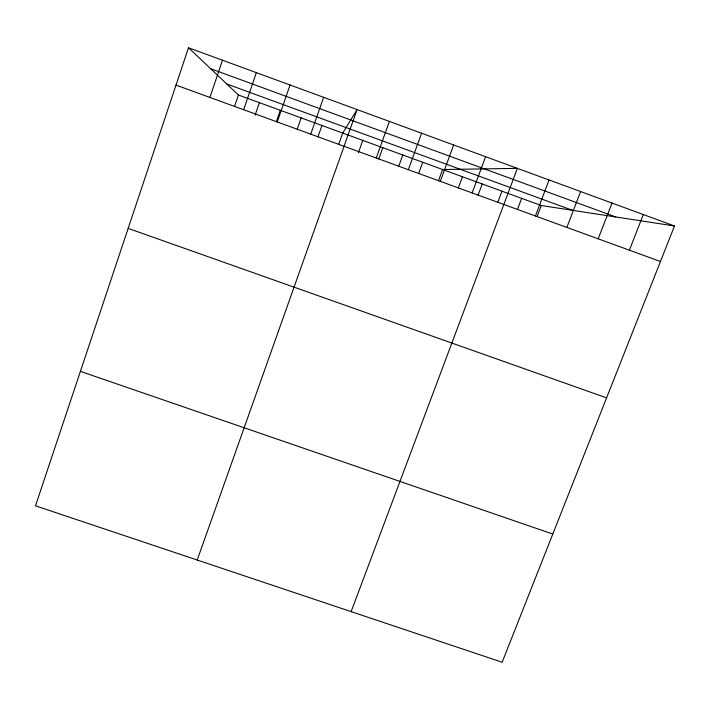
<?xml version="1.0" encoding="UTF-8"?>
<svg xmlns="http://www.w3.org/2000/svg" width="710" height="710" viewBox="0 0 710 710"><rect width="100%" height="100%" fill="white"/><g stroke="black" fill="none" stroke-linecap="round" stroke-linejoin="round"><path stroke-width="1.06" d="M188.487 47.747L35.5 505.822L502.147 662.253L674.5 225.984L188.487 47.747L238.445 95.016L541.286 205.527L674.5 225.984M209.894 97.439L222.487 60.217M234.522 106.518L238.445 95.016M243.645 109.73L256.345 72.633M255.103 115.18L259.407 102.666M276.35 121.747L280.308 110.298M277.255 121.969L290.062 85.005M297.179 129.326L301.164 117.904M310.714 134.154L323.636 97.314M317.956 136.897L321.958 125.492M338.679 144.441L342.708 133.063L357.077 109.58L197.211 560.03M358.373 152.774L362.783 140.394M376.256 158.019L389.391 121.428M378.749 159.031L382.814 147.698M398.709 166.3L402.801 154.993M408.348 169.699L421.58 133.232M418.625 173.551L422.734 162.27M438.487 180.784L442.614 169.521L517.377 168.359L351.13 611.629M440.298 181.343L453.646 144.991M458.296 187.999L462.45 176.763M472.132 192.925L485.578 156.697M478.061 195.188L482.232 183.979M497.772 202.368L501.961 191.185M517.439 209.53L521.646 198.365M535.411 215.973L549.052 179.976M537.062 216.674L541.286 205.527M566.864 227.422L580.602 191.549M598.184 238.826L612.029 203.069M629.388 250.186L643.322 214.553M80.407 371.365L552.788 534.053M128.155 228.389L606.588 397.866M226.792 83.993L572.642 210.346M176.009 85.102L660.469 261.502M210.648 68.719L615.792 216.967"/></g></svg>
